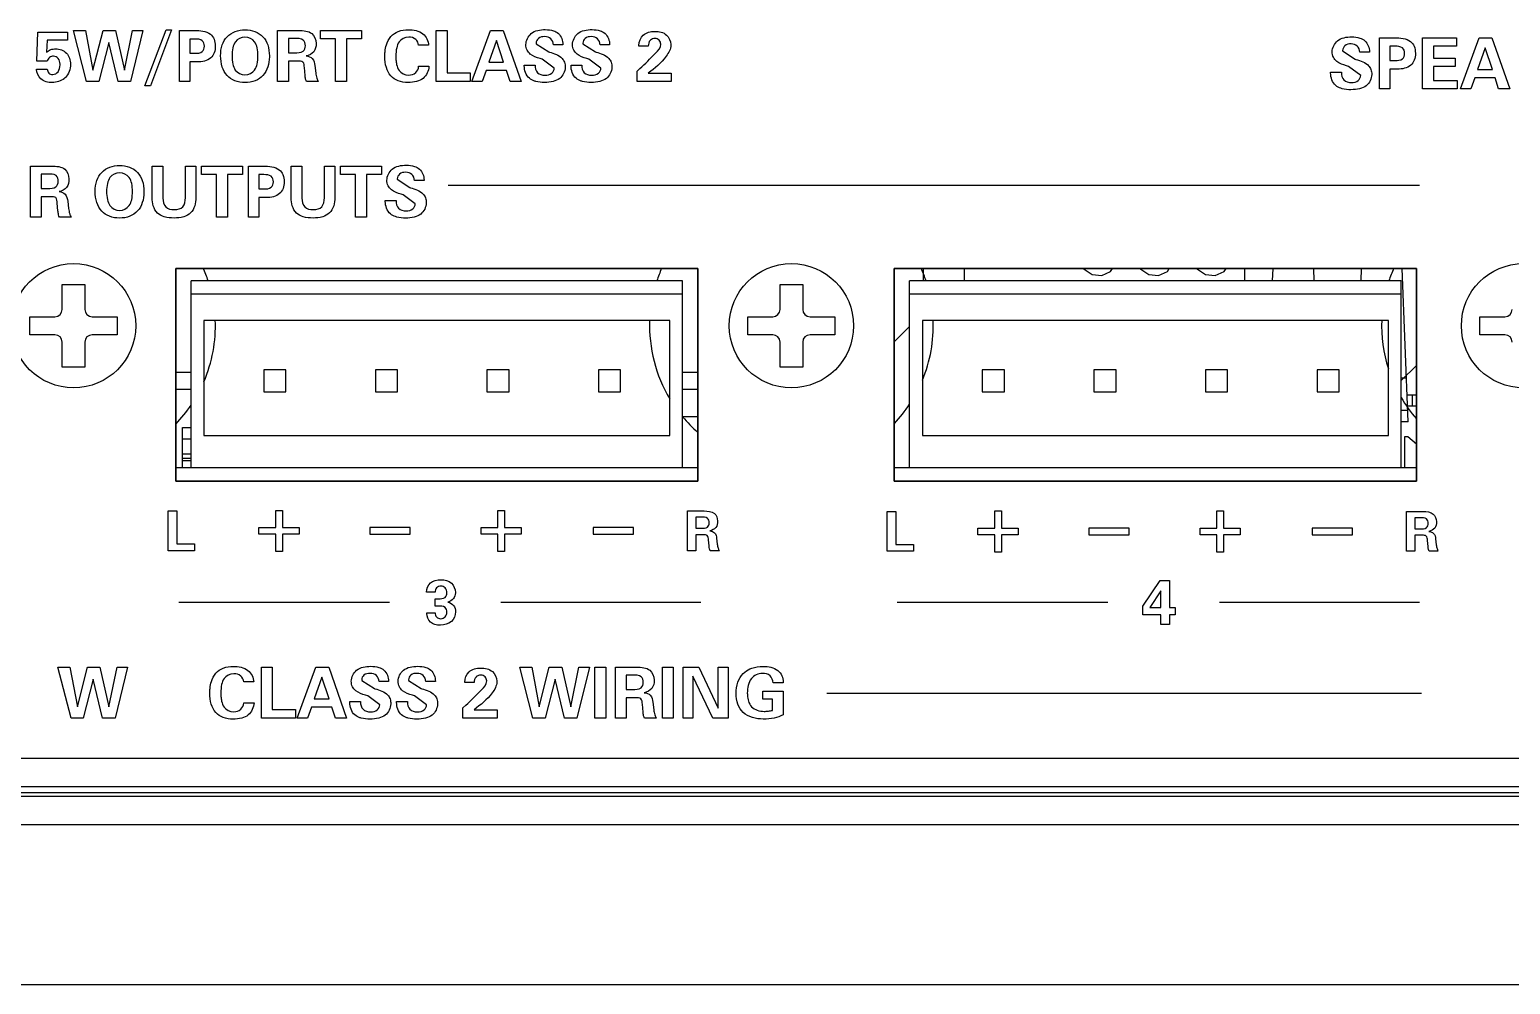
# Model space of a CAD drawing. Header units: inches. Extents: x 0 to 34, y 0 to 22.
# Drawn here: x 17.378 to 19.987, y 0 to 1.682 of the extents above; entities that cross this region are included whole.
import ezdxf

# ---------------------------------------------------------------- set-up
doc = ezdxf.new("R2010")
doc.units = ezdxf.units.IN
doc.header["$LTSCALE"] = 1.87
doc.header["$MEASUREMENT"] = 0
doc.layers.get('0').update_dxf_attribs({"linetype": 'CONTINUOUS'})
doc.layers.add('03___PRT_ALL_CURVES', color=7, linetype='CONTINUOUS')
doc.layers.add('3_ALL_AXES', color=7, linetype='CONTINUOUS')

msp = doc.modelspace()

# ---------------------------------------------------------------- linework, layer by layer
at = {"color": 5}
for p, q in [((17.3901, 1.6267), (17.3921, 1.6779)), ((17.3921, 1.6779), (17.4442, 1.6779)), ((17.4442, 1.6779), (17.4442, 1.6638)), ((17.4549, 1.6808), (17.4761, 1.6808)), ((17.478, 1.5908), (17.4549, 1.6808)), ((17.4761, 1.6808), (17.4891, 1.6108)), ((17.4891, 1.6108), (17.5069, 1.6808)), ((17.5069, 1.6808), (17.5287, 1.6808)), ((17.5287, 1.6808), (17.5445, 1.6108)), ((17.5445, 1.6108), (17.5587, 1.6808)), ((17.5773, 1.6808), (17.5552, 1.5908)), ((17.5587, 1.6808), (17.5773, 1.6808)), ((17.5807, 1.5831), (17.6181, 1.6821)), ((17.6277, 1.6821), (17.5905, 1.5831)), ((17.6181, 1.6821), (17.6277, 1.6821)), ((17.6416, 1.6808), (17.6683, 1.6808)), ((17.6416, 1.5908), (17.6416, 1.6808)), ((17.8145, 1.6808), (17.8519, 1.6808)), ((17.8145, 1.5908), (17.8145, 1.6808)), ((17.8898, 1.6808), (17.9621, 1.6808)), ((17.8898, 1.6661), (17.8898, 1.6808)), ((17.9621, 1.6808), (17.9621, 1.6661)), ((18.0941, 1.6808), (18.1132, 1.6808)), ((18.0941, 1.5908), (18.0941, 1.6808)), ((18.1132, 1.6808), (18.1132, 1.606)), ((18.1568, 1.5908), (18.1895, 1.6808)), ((18.1895, 1.6808), (18.2122, 1.6808)), ((18.2122, 1.6808), (18.2436, 1.5908)), ((17.4086, 1.6638), (17.4074, 1.6425)), ((17.4442, 1.6638), (17.4086, 1.6638)), ((17.5171, 1.6597), (17.4994, 1.5908)), ((17.5333, 1.5908), (17.5171, 1.6597)), ((17.669, 1.6658), (17.6598, 1.6658)), ((17.6598, 1.6658), (17.6598, 1.6406)), ((17.8447, 1.6669), (17.8334, 1.6669)), ((17.8334, 1.6669), (17.8334, 1.6417)), ((17.9163, 1.6661), (17.8898, 1.6661)), ((17.9163, 1.5908), (17.9163, 1.6661)), ((17.9621, 1.6661), (17.9356, 1.6661)), ((17.9356, 1.6661), (17.9356, 1.5908)), ((18.0806, 1.6548), (18.0629, 1.6548)), ((18.2005, 1.663), (18.1868, 1.6249)), ((18.2128, 1.6249), (18.2005, 1.663)), ((18.2703, 1.6576), (18.2924, 1.6431)), ((18.3173, 1.6556), (18.3006, 1.6556)), ((18.3173, 1.6561), (18.3173, 1.6556)), ((18.3525, 1.6576), (18.3747, 1.6431)), ((18.3996, 1.6556), (18.3829, 1.6556)), ((18.3996, 1.6561), (18.3996, 1.6556)), ((18.4511, 1.6535), (18.4511, 1.6545)), ((18.4677, 1.6535), (18.4511, 1.6535)), ((19.6912, 1.6448), (19.7134, 1.6304)), ((19.7561, 1.668), (19.7829, 1.668)), ((19.7561, 1.578), (19.7561, 1.668)), ((19.7836, 1.653), (19.7744, 1.653)), ((19.7744, 1.653), (19.7744, 1.6279)), ((19.8319, 1.668), (19.8918, 1.668)), ((19.8319, 1.578), (19.8319, 1.668)), ((19.8918, 1.6531), (19.8515, 1.6531)), ((19.8515, 1.6531), (19.8515, 1.6319)), ((19.8918, 1.668), (19.8918, 1.6531)), ((19.8988, 1.578), (19.9315, 1.668)), ((19.9426, 1.6503), (19.9289, 1.6121)), ((19.9315, 1.668), (19.9543, 1.668)), ((19.955, 1.6121), (19.9426, 1.6503)), ((19.9543, 1.668), (19.9858, 1.578)), ((17.4084, 1.6267), (17.3901, 1.6267)), ((17.6598, 1.6406), (17.669, 1.6406)), ((17.6732, 1.6255), (17.6598, 1.6255)), ((17.6598, 1.6255), (17.6598, 1.5908)), ((17.8334, 1.6417), (17.8447, 1.6417)), ((17.85, 1.627), (17.8334, 1.627)), ((17.8334, 1.627), (17.8334, 1.5908)), ((17.8801, 1.6189), (17.8817, 1.6059)), ((18.1868, 1.6249), (18.2128, 1.6249)), ((18.2492, 1.62), (18.2681, 1.62)), ((18.2492, 1.6188), (18.2492, 1.62)), ((18.2808, 1.6301), (18.2769, 1.6314)), ((18.3019, 1.6144), (18.2808, 1.6301)), ((18.2924, 1.6431), (18.2936, 1.6428)), ((18.3315, 1.62), (18.3503, 1.62)), ((18.3315, 1.6188), (18.3315, 1.62)), ((18.3631, 1.6301), (18.3592, 1.6314)), ((18.3842, 1.6144), (18.3631, 1.6301)), ((18.3747, 1.6431), (18.3758, 1.6428)), ((19.7018, 1.6173), (19.6979, 1.6186)), ((19.7134, 1.6304), (19.7146, 1.63)), ((19.7384, 1.6429), (19.7216, 1.6429)), ((19.7384, 1.6433), (19.7384, 1.6429)), ((19.7744, 1.6279), (19.7836, 1.6279)), ((19.8515, 1.6319), (19.8893, 1.6319)), ((19.8893, 1.6319), (19.8893, 1.6172)), ((17.3898, 1.6126), (17.4087, 1.6126)), ((17.3898, 1.6124), (17.3898, 1.6126)), ((17.863, 1.6017), (17.8617, 1.6154)), ((18.063, 1.6177), (18.0811, 1.6177)), ((18.1132, 1.606), (18.1538, 1.606)), ((18.1538, 1.606), (18.1538, 1.5908)), ((18.182, 1.6101), (18.1749, 1.5908)), ((18.2176, 1.6101), (18.182, 1.6101)), ((18.224, 1.5908), (18.2176, 1.6101)), ((18.4478, 1.609), (18.4529, 1.6137)), ((18.4478, 1.5908), (18.4478, 1.609)), ((18.4677, 1.6055), (18.508, 1.6055)), ((18.508, 1.6055), (18.508, 1.5908)), ((19.6701, 1.6072), (19.689, 1.6072)), ((19.6701, 1.606), (19.6701, 1.6072)), ((19.723, 1.6016), (19.7018, 1.6173)), ((19.7878, 1.6127), (19.7744, 1.6127)), ((19.7744, 1.6127), (19.7744, 1.578)), ((19.8893, 1.6172), (19.8515, 1.6172)), ((19.8515, 1.6172), (19.8515, 1.593)), ((19.8515, 1.593), (19.8932, 1.593)), ((19.8932, 1.593), (19.8932, 1.578)), ((19.924, 1.5973), (19.917, 1.578)), ((19.9597, 1.5973), (19.924, 1.5973)), ((19.9289, 1.6121), (19.955, 1.6121)), ((19.9661, 1.578), (19.9597, 1.5973)), ((17.4994, 1.5908), (17.478, 1.5908)), ((17.5552, 1.5908), (17.5333, 1.5908)), ((17.5905, 1.5831), (17.5807, 1.5831)), ((17.6598, 1.5908), (17.6416, 1.5908)), ((17.8334, 1.5908), (17.8145, 1.5908)), ((17.8864, 1.5908), (17.8655, 1.5908)), ((17.9356, 1.5908), (17.9163, 1.5908)), ((18.1538, 1.5908), (18.0941, 1.5908)), ((18.1749, 1.5908), (18.1568, 1.5908)), ((18.2436, 1.5908), (18.224, 1.5908)), ((18.508, 1.5908), (18.4478, 1.5908)), ((19.7744, 1.578), (19.7561, 1.578)), ((19.8932, 1.578), (19.8319, 1.578)), ((19.917, 1.578), (19.8988, 1.578)), ((19.9858, 1.578), (19.9661, 1.578)), ((17.379, 1.4418), (17.4164, 1.4418)), ((17.379, 1.3518), (17.379, 1.4418)), ((17.5933, 1.4418), (17.6125, 1.4418)), ((17.5933, 1.3864), (17.5933, 1.4418)), ((17.6125, 1.4418), (17.6125, 1.3851)), ((17.6521, 1.4418), (17.6706, 1.4418)), ((17.6521, 1.3859), (17.6521, 1.4418)), ((17.6706, 1.4418), (17.6706, 1.3864)), ((17.6805, 1.4418), (17.7528, 1.4418)), ((17.6805, 1.4272), (17.6805, 1.4418)), ((17.7528, 1.4418), (17.7528, 1.4272)), ((17.763, 1.4418), (17.7896, 1.4418)), ((17.763, 1.3518), (17.763, 1.4418)), ((17.8382, 1.4418), (17.8574, 1.4418)), ((17.8382, 1.3864), (17.8382, 1.4418)), ((17.8574, 1.4418), (17.8574, 1.3851)), ((17.897, 1.4418), (17.9155, 1.4418)), ((17.897, 1.3859), (17.897, 1.4418)), ((17.9155, 1.4418), (17.9155, 1.3864)), ((17.9254, 1.4418), (17.9977, 1.4418)), ((17.9254, 1.4272), (17.9254, 1.4418)), ((17.9977, 1.4418), (17.9977, 1.4272)), ((17.4092, 1.4279), (17.3979, 1.4279)), ((17.3979, 1.4279), (17.3979, 1.4027)), ((17.707, 1.4272), (17.6805, 1.4272)), ((17.707, 1.3518), (17.707, 1.4272)), ((17.7528, 1.4272), (17.7263, 1.4272)), ((17.7263, 1.4272), (17.7263, 1.3518)), ((17.7904, 1.4268), (17.7812, 1.4268)), ((17.7812, 1.4268), (17.7812, 1.4017)), ((17.9519, 1.4272), (17.9254, 1.4272)), ((17.9519, 1.3518), (17.9519, 1.4272)), ((17.9977, 1.4272), (17.9712, 1.4272)), ((17.9712, 1.4272), (17.9712, 1.3518)), ((18.0254, 1.4186), (18.0476, 1.4042)), ((18.0725, 1.4167), (18.0557, 1.4167)), ((18.0725, 1.4171), (18.0725, 1.4167)), ((17.3979, 1.4027), (17.4092, 1.4027)), ((17.4145, 1.388), (17.3979, 1.388)), ((17.3979, 1.388), (17.3979, 1.3518)), ((17.7812, 1.4017), (17.7904, 1.4017)), ((17.7946, 1.3865), (17.7812, 1.3865)), ((17.7812, 1.3865), (17.7812, 1.3518)), ((18.0359, 1.3911), (18.0321, 1.3924)), ((18.0571, 1.3754), (18.0359, 1.3911)), ((18.0476, 1.4042), (18.0487, 1.4038)), ((18.1153, 1.4081), (19.8265, 1.4081)), ((17.4275, 1.3628), (17.4262, 1.3764)), ((17.4446, 1.3799), (17.4462, 1.3669)), ((18.0043, 1.381), (18.0232, 1.381)), ((18.0043, 1.3798), (18.0043, 1.381)), ((17.3979, 1.3518), (17.379, 1.3518)), ((17.4509, 1.3518), (17.43, 1.3518)), ((17.7263, 1.3518), (17.707, 1.3518)), ((17.7812, 1.3518), (17.763, 1.3518)), ((17.9712, 1.3518), (17.9519, 1.3518)), ((18.9012, 1.1325), (18.9282, 1.1594)), ((19.7943, 1.0639), (19.8212, 1.0908)), ((17.8112, 0.8353), (17.8232, 0.8353)), ((17.8112, 0.8051), (17.8112, 0.8353)), ((17.8232, 0.8353), (17.8232, 0.8051)), ((18.2024, 0.8353), (18.2144, 0.8353)), ((18.2024, 0.8051), (18.2024, 0.8353)), ((18.2144, 0.8353), (18.2144, 0.8051)), ((17.6218, 0.8342), (17.6367, 0.8342)), ((17.6218, 0.7642), (17.6218, 0.8342)), ((17.6367, 0.8342), (17.6367, 0.776)), ((18.537, 0.8342), (18.5661, 0.8342)), ((18.537, 0.7642), (18.537, 0.8342)), ((18.5606, 0.8234), (18.5517, 0.8234)), ((18.5517, 0.8234), (18.5517, 0.8038)), ((18.8887, 0.8331), (18.9036, 0.8331)), ((18.8887, 0.7631), (18.8887, 0.8331)), ((18.9036, 0.8331), (18.9036, 0.7749)), ((19.0781, 0.8342), (19.0901, 0.8342)), ((19.0781, 0.804), (19.0781, 0.8342)), ((19.0901, 0.8342), (19.0901, 0.804)), ((19.4693, 0.8342), (19.4813, 0.8342)), ((19.4693, 0.804), (19.4693, 0.8342)), ((19.4813, 0.8342), (19.4813, 0.804)), ((19.8039, 0.8331), (19.833, 0.8331)), ((19.8039, 0.7631), (19.8039, 0.8331)), ((19.8275, 0.8223), (19.8186, 0.8223)), ((19.8186, 0.8223), (19.8186, 0.8027)), ((17.7817, 0.8051), (17.8112, 0.8051)), ((17.7817, 0.7933), (17.7817, 0.8051)), ((17.8112, 0.7933), (17.7817, 0.7933)), ((17.8112, 0.763), (17.8112, 0.7933)), ((17.8232, 0.8051), (17.8527, 0.8051)), ((17.8527, 0.7933), (17.8232, 0.7933)), ((17.8232, 0.7933), (17.8232, 0.763)), ((17.8527, 0.8051), (17.8527, 0.7933)), ((18.0483, 0.8051), (17.9773, 0.8051)), ((17.9773, 0.8051), (17.9773, 0.7933)), ((17.9773, 0.7933), (18.0483, 0.7933)), ((18.0483, 0.7933), (18.0483, 0.8051)), ((18.1729, 0.8051), (18.2024, 0.8051)), ((18.1729, 0.7933), (18.1729, 0.8051)), ((18.2024, 0.7933), (18.1729, 0.7933)), ((18.2024, 0.763), (18.2024, 0.7933)), ((18.2144, 0.8051), (18.2439, 0.8051)), ((18.2439, 0.7933), (18.2144, 0.7933)), ((18.2144, 0.7933), (18.2144, 0.763)), ((18.2439, 0.8051), (18.2439, 0.7933)), ((18.4415, 0.8051), (18.3705, 0.8051)), ((18.3705, 0.8051), (18.3705, 0.7933)), ((18.3705, 0.7933), (18.4415, 0.7933)), ((18.4415, 0.7933), (18.4415, 0.8051)), ((18.5517, 0.8038), (18.5606, 0.8038)), ((18.5646, 0.7924), (18.5517, 0.7924)), ((18.5517, 0.7924), (18.5517, 0.7642)), ((18.5748, 0.7727), (18.5738, 0.7833)), ((18.5881, 0.786), (18.5893, 0.7759)), ((19.0486, 0.804), (19.0781, 0.804)), ((19.0486, 0.7923), (19.0486, 0.804)), ((19.0781, 0.7923), (19.0486, 0.7923)), ((19.0781, 0.7619), (19.0781, 0.7923)), ((19.0901, 0.804), (19.1196, 0.804)), ((19.1196, 0.7923), (19.0901, 0.7923)), ((19.0901, 0.7923), (19.0901, 0.7619)), ((19.1196, 0.804), (19.1196, 0.7923)), ((19.3152, 0.804), (19.2442, 0.804)), ((19.2442, 0.804), (19.2442, 0.7922)), ((19.2442, 0.7922), (19.3152, 0.7922)), ((19.3152, 0.7922), (19.3152, 0.804)), ((19.4399, 0.804), (19.4693, 0.804)), ((19.4399, 0.7923), (19.4399, 0.804)), ((19.4693, 0.7923), (19.4399, 0.7923)), ((19.4693, 0.7619), (19.4693, 0.7923)), ((19.4813, 0.804), (19.5108, 0.804)), ((19.5108, 0.7923), (19.4813, 0.7923)), ((19.4813, 0.7923), (19.4813, 0.7619)), ((19.5108, 0.804), (19.5108, 0.7923)), ((19.7084, 0.804), (19.6374, 0.804)), ((19.6374, 0.804), (19.6374, 0.7922)), ((19.6374, 0.7922), (19.7084, 0.7922)), ((19.7084, 0.7922), (19.7084, 0.804)), ((19.8186, 0.8027), (19.8275, 0.8027)), ((19.8316, 0.7913), (19.8186, 0.7913)), ((19.8186, 0.7913), (19.8186, 0.7631)), ((19.855, 0.785), (19.8562, 0.7748)), ((17.6683, 0.7642), (17.6218, 0.7642)), ((17.6367, 0.776), (17.6683, 0.776)), ((17.6683, 0.776), (17.6683, 0.7642)), ((17.8232, 0.763), (17.8112, 0.763)), ((18.2144, 0.763), (18.2024, 0.763)), ((18.5517, 0.7642), (18.537, 0.7642)), ((18.5929, 0.7642), (18.5767, 0.7642)), ((18.9352, 0.7631), (18.8887, 0.7631)), ((18.9036, 0.7749), (18.9352, 0.7749)), ((18.9352, 0.7749), (18.9352, 0.7631)), ((19.0901, 0.7619), (19.0781, 0.7619)), ((19.4813, 0.7619), (19.4693, 0.7619)), ((19.8186, 0.7631), (19.8039, 0.7631)), ((19.8417, 0.7716), (19.8407, 0.7822)), ((19.8598, 0.7631), (19.8436, 0.7631)), ((19.3392, 0.6666), (19.3696, 0.7117)), ((19.3696, 0.7117), (19.3863, 0.7117)), ((19.3863, 0.7117), (19.3863, 0.6639)), ((18.0919, 0.6911), (18.0771, 0.6911)), ((18.092, 0.6796), (18.098, 0.6796)), ((18.092, 0.6667), (18.092, 0.6796)), ((19.3708, 0.6936), (19.3512, 0.6639)), ((19.3708, 0.6639), (19.3708, 0.6936)), ((18.0115, 0.6732), (17.6404, 0.6732)), ((18.0774, 0.6549), (18.092, 0.6549)), ((18.0774, 0.6533), (18.0774, 0.6549)), ((18.0978, 0.6667), (18.092, 0.6667)), ((18.5604, 0.6732), (18.2081, 0.6732)), ((19.2776, 0.6732), (18.9065, 0.6732)), ((19.3392, 0.6511), (19.3392, 0.6666)), ((19.3512, 0.6639), (19.3708, 0.6639)), ((19.3863, 0.6639), (19.396, 0.6639)), ((19.396, 0.6639), (19.396, 0.6511)), ((19.8265, 0.6732), (19.4742, 0.6732)), ((19.3708, 0.6511), (19.3392, 0.6511)), ((19.3708, 0.6343), (19.3708, 0.6511)), ((19.3863, 0.6343), (19.3708, 0.6343)), ((19.396, 0.6511), (19.3863, 0.6511)), ((19.3863, 0.6511), (19.3863, 0.6343)), ((17.4274, 0.5589), (17.4486, 0.5589)), ((17.4505, 0.4689), (17.4274, 0.5589)), ((17.4486, 0.5589), (17.4616, 0.4889)), ((17.4616, 0.4889), (17.4795, 0.5589)), ((17.4795, 0.5589), (17.5014, 0.5589)), ((17.5014, 0.5589), (17.5172, 0.4889)), ((17.5172, 0.4889), (17.5315, 0.5589)), ((17.5502, 0.5589), (17.528, 0.4689)), ((17.5315, 0.5589), (17.5502, 0.5589)), ((17.786, 0.5589), (17.8052, 0.5589)), ((17.786, 0.4689), (17.786, 0.5589)), ((17.8052, 0.5589), (17.8052, 0.4842)), ((17.8489, 0.4689), (17.8817, 0.5589)), ((17.8817, 0.5589), (17.9045, 0.5589)), ((17.9045, 0.5589), (17.936, 0.4689)), ((18.2411, 0.5589), (18.2623, 0.5589)), ((18.2642, 0.4689), (18.2411, 0.5589)), ((18.2623, 0.5589), (18.2754, 0.4889)), ((18.2754, 0.4889), (18.2933, 0.5589)), ((18.2933, 0.5589), (18.3152, 0.5589)), ((18.3152, 0.5589), (18.331, 0.4889)), ((18.331, 0.4889), (18.3453, 0.5589)), ((18.3639, 0.5589), (18.3418, 0.4689)), ((18.3453, 0.5589), (18.3639, 0.5589)), ((18.3733, 0.5589), (18.3926, 0.5589)), ((18.3733, 0.4689), (18.3733, 0.5589)), ((18.3926, 0.5589), (18.3926, 0.4689)), ((18.4098, 0.5589), (18.4474, 0.5589)), ((18.4098, 0.4689), (18.4098, 0.5589)), ((18.4925, 0.5589), (18.5117, 0.5589)), ((18.4925, 0.4689), (18.4925, 0.5589)), ((18.5117, 0.5589), (18.5117, 0.4689)), ((18.529, 0.5589), (18.5569, 0.5589)), ((18.529, 0.4689), (18.529, 0.5589)), ((18.5569, 0.5589), (18.5909, 0.4866)), ((18.5909, 0.5589), (18.6082, 0.5589)), ((18.5909, 0.4866), (18.5909, 0.5589)), ((18.6082, 0.5589), (18.6082, 0.4689)), ((17.4897, 0.5379), (17.472, 0.4689)), ((17.506, 0.4689), (17.4897, 0.5379)), ((17.7725, 0.5329), (17.7547, 0.5329)), ((17.8927, 0.5412), (17.8791, 0.503)), ((17.9051, 0.503), (17.8927, 0.5412)), ((17.9628, 0.5357), (17.985, 0.5213)), ((18.01, 0.5338), (17.9932, 0.5338)), ((18.01, 0.5343), (18.01, 0.5338)), ((18.0453, 0.5357), (18.0675, 0.5213)), ((18.0925, 0.5338), (18.0757, 0.5338)), ((18.0925, 0.5343), (18.0925, 0.5338)), ((18.1442, 0.5317), (18.1442, 0.5326)), ((18.1609, 0.5317), (18.1442, 0.5317)), ((18.3035, 0.5379), (18.2858, 0.4689)), ((18.3198, 0.4689), (18.3035, 0.5379)), ((18.4402, 0.545), (18.4288, 0.545)), ((18.4288, 0.545), (18.4288, 0.5198)), ((18.5814, 0.4689), (18.5463, 0.5434)), ((18.5463, 0.5434), (18.5463, 0.4689)), ((18.7056, 0.5312), (18.6875, 0.5312)), ((18.7056, 0.5328), (18.7056, 0.5312)), ((17.7548, 0.4959), (17.773, 0.4959)), ((17.8791, 0.503), (17.9051, 0.503)), ((17.9416, 0.4982), (17.9606, 0.4982)), ((17.9416, 0.4969), (17.9416, 0.4982)), ((17.9733, 0.5082), (17.9694, 0.5095)), ((17.9945, 0.4925), (17.9733, 0.5082)), ((17.985, 0.5213), (17.9861, 0.5209)), ((18.0242, 0.4982), (18.0431, 0.4982)), ((18.0242, 0.4969), (18.0242, 0.4982)), ((18.0558, 0.5082), (18.052, 0.5095)), ((18.0771, 0.4925), (18.0558, 0.5082)), ((18.0675, 0.5213), (18.0687, 0.5209)), ((18.4288, 0.5198), (18.4402, 0.5198)), ((18.4455, 0.5052), (18.4288, 0.5052)), ((18.4288, 0.5052), (18.4288, 0.4689)), ((18.4757, 0.497), (18.4773, 0.484)), ((18.6694, 0.5169), (18.7054, 0.5169)), ((18.6694, 0.5026), (18.6694, 0.5169)), ((18.6866, 0.5026), (18.6694, 0.5026)), ((18.6865, 0.4829), (18.6866, 0.5026)), ((18.7054, 0.5169), (18.7054, 0.4748)), ((19.83, 0.5128), (18.7824, 0.5128)), ((17.8052, 0.4842), (17.8459, 0.4842)), ((17.8459, 0.4842), (17.8459, 0.4689)), ((17.8742, 0.4883), (17.8671, 0.4689)), ((17.9099, 0.4883), (17.8742, 0.4883)), ((17.9163, 0.4689), (17.9099, 0.4883)), ((18.1408, 0.4872), (18.146, 0.4918)), ((18.1408, 0.4689), (18.1408, 0.4872)), ((18.1609, 0.4837), (18.2013, 0.4837)), ((18.2013, 0.4837), (18.2013, 0.4689)), ((18.4585, 0.4799), (18.4573, 0.4935)), ((17.472, 0.4689), (17.4505, 0.4689)), ((17.528, 0.4689), (17.506, 0.4689)), ((17.8459, 0.4689), (17.786, 0.4689)), ((17.8671, 0.4689), (17.8489, 0.4689)), ((17.936, 0.4689), (17.9163, 0.4689)), ((18.2013, 0.4689), (18.1408, 0.4689)), ((18.2858, 0.4689), (18.2642, 0.4689)), ((18.3418, 0.4689), (18.3198, 0.4689)), ((18.3926, 0.4689), (18.3733, 0.4689)), ((18.4288, 0.4689), (18.4098, 0.4689)), ((18.482, 0.4689), (18.461, 0.4689)), ((18.5117, 0.4689), (18.4925, 0.4689)), ((18.5463, 0.4689), (18.529, 0.4689)), ((18.6082, 0.4689), (18.5814, 0.4689))]:
    msp.add_line(p, q, dxfattribs=at)
at = {"color": 8}
for p, q in [((17.6351, 1.2616), (18.5551, 1.2616)), ((17.6351, 0.8866), (17.6351, 1.2616)), ((18.5551, 1.2616), (18.5551, 0.8866)), ((18.9012, 1.2616), (19.8212, 1.2616)), ((18.9012, 0.8866), (18.9012, 1.2616)), ((18.9529, 1.2396), (18.9529, 1.2616)), ((19.0249, 1.2396), (19.0249, 1.2616)), ((19.5189, 1.2396), (19.5189, 1.2616)), ((19.5677, 1.2396), (19.5685, 1.2616)), ((19.6411, 1.2396), (19.6402, 1.2616)), ((19.7237, 1.2396), (19.7245, 1.2616)), ((19.8067, 0.9911), (19.7962, 1.2616)), ((19.8212, 1.2616), (19.8212, 0.8866)), ((17.435, 1.2333), (17.4748, 1.2333)), ((17.435, 1.1895), (17.435, 1.2333)), ((17.4748, 1.2333), (17.4748, 1.1895)), ((18.5282, 1.2396), (17.6621, 1.2396)), ((17.6621, 0.9106), (17.6621, 1.2396)), ((18.5282, 0.9106), (18.5282, 1.2396)), ((18.7, 1.2333), (18.7398, 1.2333)), ((18.7, 1.1895), (18.7, 1.2333)), ((18.7398, 1.2333), (18.7398, 1.1895)), ((19.7943, 1.2396), (18.9282, 1.2396)), ((18.9282, 0.9106), (18.9282, 1.2396)), ((19.7943, 0.9106), (19.7943, 1.2396)), ((17.6621, 1.2166), (18.5282, 1.2166)), ((18.9282, 1.2166), (19.7943, 1.2166)), ((17.3781, 1.1765), (17.422, 1.1765)), ((17.3781, 1.1446), (17.3781, 1.1765)), ((17.4878, 1.1765), (17.5316, 1.1765)), ((17.5316, 1.1765), (17.5316, 1.1446)), ((18.6431, 1.1765), (18.687, 1.1765)), ((18.6431, 1.1446), (18.6431, 1.1765)), ((18.7528, 1.1765), (18.7966, 1.1765)), ((18.7966, 1.1765), (18.7966, 1.1446)), ((19.9331, 1.1765), (19.977, 1.1765)), ((19.9331, 1.1446), (19.9331, 1.1765)), ((18.5057, 1.1701), (17.6846, 1.1701)), ((17.6846, 1.1701), (17.6846, 0.9671)), ((18.5057, 0.9671), (18.5057, 1.1701)), ((19.7718, 1.1701), (18.9507, 1.1701)), ((18.9507, 1.1701), (18.9507, 0.9671)), ((19.7718, 0.9671), (19.7718, 1.1701)), ((17.422, 1.1446), (17.3781, 1.1446)), ((17.435, 1.0878), (17.435, 1.1316)), ((17.4748, 1.1316), (17.4748, 1.0878)), ((17.5316, 1.1446), (17.4878, 1.1446)), ((18.687, 1.1446), (18.6431, 1.1446)), ((18.7, 1.0878), (18.7, 1.1316)), ((18.7398, 1.1316), (18.7398, 1.0878)), ((18.7966, 1.1446), (18.7528, 1.1446)), ((19.977, 1.1446), (19.9331, 1.1446)), ((17.4748, 1.0878), (17.435, 1.0878)), ((17.6621, 1.0784), (17.6351, 1.0784)), ((17.8292, 1.0831), (17.7902, 1.0831)), ((17.7902, 1.0831), (17.7902, 1.0441)), ((17.8292, 1.0441), (17.8292, 1.0831)), ((18.0258, 1.0831), (17.9868, 1.0831)), ((17.9868, 1.0831), (17.9868, 1.0441)), ((18.0258, 1.0441), (18.0258, 1.0831)), ((18.2224, 1.0831), (18.1834, 1.0831)), ((18.1834, 1.0831), (18.1834, 1.0441)), ((18.2224, 1.0441), (18.2224, 1.0831)), ((18.419, 1.0831), (18.38, 1.0831)), ((18.38, 1.0831), (18.38, 1.0441)), ((18.419, 1.0441), (18.419, 1.0831)), ((18.5551, 1.0784), (18.5282, 1.0784)), ((18.7398, 1.0878), (18.7, 1.0878)), ((19.0953, 1.0831), (19.0563, 1.0831)), ((19.0563, 1.0831), (19.0563, 1.0441)), ((19.0953, 1.0441), (19.0953, 1.0831)), ((19.2919, 1.0831), (19.2529, 1.0831)), ((19.2529, 1.0831), (19.2529, 1.0441)), ((19.2919, 1.0441), (19.2919, 1.0831)), ((19.4885, 1.0831), (19.4495, 1.0831)), ((19.4495, 1.0831), (19.4495, 1.0441)), ((19.4885, 1.0441), (19.4885, 1.0831)), ((19.6851, 1.0831), (19.6461, 1.0831)), ((19.6461, 1.0831), (19.6461, 1.0441)), ((19.6851, 1.0441), (19.6851, 1.0831)), ((17.6621, 1.0484), (17.6351, 1.0484)), ((17.7902, 1.0441), (17.8292, 1.0441)), ((17.9868, 1.0441), (18.0258, 1.0441)), ((18.1834, 1.0441), (18.2224, 1.0441)), ((18.38, 1.0441), (18.419, 1.0441)), ((18.5551, 1.0484), (18.5282, 1.0484)), ((19.0563, 1.0441), (19.0953, 1.0441)), ((19.2529, 1.0441), (19.2919, 1.0441)), ((19.4495, 1.0441), (19.4885, 1.0441)), ((19.6461, 1.0441), (19.6851, 1.0441)), ((19.7943, 1.0686), (19.8037, 1.0686)), ((19.8049, 1.0386), (19.8212, 1.0386)), ((19.8212, 1.0186), (19.8057, 1.0186)), ((19.8139, 1.0386), (19.8139, 1.0186)), ((18.5282, 1.0007), (18.5551, 1.0007)), ((19.7943, 1.0119), (19.8059, 1.0119)), ((17.6846, 0.9671), (18.5057, 0.9671)), ((18.9507, 0.9671), (19.7718, 0.9671)), ((19.8067, 0.9911), (19.7943, 0.9911)), ((19.8009, 0.9656), (19.8059, 0.9656)), ((19.8009, 0.9106), (19.8009, 0.9656)), ((19.8059, 0.9656), (19.8212, 0.9527)), ((17.6351, 0.9106), (18.5551, 0.9106)), ((18.9012, 0.9106), (19.8212, 0.9106)), ((18.5551, 0.8866), (17.6351, 0.8866)), ((19.8212, 0.8866), (18.9012, 0.8866)), ((7.7789, 0.3986), (23.5369, 0.3986)), ((7.7555, 0.3486), (23.5602, 0.3486)), ((17.1579, 0.3379), (22.0329, 0.3379)), ((17.1579, 0.3316), (22.0329, 0.3316)), ((9.2829, 0.2816), (22.0329, 0.2816)), ((0, 0), (34, 0))]:
    msp.add_line(p, q, dxfattribs=at)
for points in [[(19.2336, 1.2616), (19.2337, 1.2615), (19.2497, 1.2507), (19.2667, 1.2494)], [(19.2667, 1.2494), (19.2824, 1.2564), (19.2857, 1.2616)], [(19.3336, 1.2616), (19.3337, 1.2615), (19.3497, 1.2507), (19.3667, 1.2494)], [(19.3667, 1.2494), (19.3824, 1.2564), (19.3857, 1.2616)], [(19.4336, 1.2616), (19.4337, 1.2615), (19.4497, 1.2507), (19.4667, 1.2494)], [(19.4667, 1.2494), (19.4824, 1.2564), (19.4857, 1.2616)]]:
    msp.add_lwpolyline(points, dxfattribs=at)
for centre in [(17.4549, 1.1606), (18.7199, 1.1606), (20.0099, 1.1606)]:
    msp.add_circle(centre, 0.1095, dxfattribs=at)
at = {"color": 7}
for centre, start, end in [((17.4549, 1.1606), 18.4248, 24), ((18.7199, 1.1606), 156.1701, 161.5752), ((18.7199, 1.1606), 18.4248, 23.8299), ((20.0099, 1.1606), 156.1701, 161.5752), ((17.4549, 1.1606), 336.777, 2.2744), ((18.7199, 1.1606), 177.8221, 211.0355), ((18.7199, 1.1606), 337.4276, 2.2691), ((20.0099, 1.1606), 177.6, 197.7122), ((17.4549, 1.1606), 316.1474, 325.9862), ((18.7199, 1.1606), 316.5077, 326.4298), ((20.0099, 1.1606), 210.3937, 221.0051), ((18.7199, 1.1606), 219.9186, 228.7668)]:
    msp.add_arc(centre, 0.25, start, end, dxfattribs=at)
at = {"color": 8}
for centre, start, end in [((17.422, 1.1895), 270, 360), ((17.4878, 1.1895), 180, 270), ((18.687, 1.1895), 270, 360), ((18.7528, 1.1895), 180, 270), ((19.977, 1.1895), 270, 360), ((17.422, 1.1316), 0, 90), ((17.4878, 1.1316), 90, 180), ((18.687, 1.1316), 0, 90), ((18.7528, 1.1316), 90, 180), ((19.977, 1.1316), 0, 90)]:
    msp.add_arc(centre, 0.013, start, end, dxfattribs=at)
at = {"color": 5}
for points, start_tangent, end_tangent in [([(17.6683, 1.6808), (17.696, 1.6743), (17.7025, 1.6658), (17.7046, 1.6534), (17.7027, 1.6413), (17.6967, 1.6325), (17.6732, 1.6255)], (1, 0), (-1, 0)), ([(17.7141, 1.6362), (17.717, 1.6554), (17.7257, 1.6698), (17.7571, 1.6821), (17.7885, 1.6698), (17.7971, 1.6553), (17.8, 1.6362), (17.8, 1.6342)], (-0.002068, 0.999998), (-0.021136, -0.999777)), ([(17.8519, 1.6808), (17.8749, 1.6753), (17.8823, 1.6581), (17.8782, 1.6433), (17.8649, 1.6359)], (1, 0), (-0.972847, -0.231451)), ([(18.0038, 1.6435), (18.0062, 1.6554), (18.0142, 1.6701), (18.0272, 1.6792), (18.0447, 1.6823), (18.0705, 1.675), (18.0806, 1.6548)], (0.094497, 0.995525), (0.051308, -0.998683)), ([(18.2769, 1.6314), (18.2598, 1.6392), (18.254, 1.6463), (18.252, 1.656), (18.2612, 1.6753), (18.2862, 1.6824), (18.3004, 1.6804)], (-0.94972, 0.3131), (0.951686, -0.307073)), ([(18.3006, 1.6556), (18.296, 1.6663), (18.285, 1.67), (18.2742, 1.6669), (18.2702, 1.6585), (18.2703, 1.6576)], (-0.088262, 0.996097), (0.121682, -0.992569)), ([(18.3004, 1.6804), (18.3092, 1.6755), (18.3173, 1.6561)], (0.951686, -0.307073), (0, -1)), ([(18.3592, 1.6314), (18.3421, 1.6392), (18.3363, 1.6463), (18.3342, 1.656), (18.3434, 1.6753), (18.3685, 1.6824), (18.3826, 1.6804)], (-0.94972, 0.3131), (0.951686, -0.307073)), ([(18.3829, 1.6556), (18.3783, 1.6663), (18.3673, 1.67), (18.3565, 1.6669), (18.3525, 1.6585), (18.3525, 1.6576)], (-0.088262, 0.996097), (0.121682, -0.992569)), ([(18.3826, 1.6804), (18.3914, 1.6755), (18.3996, 1.6561)], (0.951686, -0.307073), (0, -1)), ([(18.4511, 1.6545), (18.4587, 1.6726), (18.4793, 1.6793), (18.4998, 1.6729), (18.5075, 1.6561), (18.5075, 1.655)], (0, 1), (-0.031565, -0.999502)), ([(17.4074, 1.6425), (17.4148, 1.6471), (17.4233, 1.6485), (17.4423, 1.6409), (17.4496, 1.6212), (17.4406, 1.5981), (17.4387, 1.5964)], (0.749068, 0.662493), (-0.777431, -0.628968)), ([(17.669, 1.6406), (17.6818, 1.6436), (17.6856, 1.6533), (17.6818, 1.6629), (17.669, 1.6658)], (1, 0), (-1, 0)), ([(17.7798, 1.6361), (17.7784, 1.6503), (17.774, 1.6607), (17.757, 1.6691), (17.7401, 1.6607), (17.7356, 1.6503), (17.7342, 1.6361)], (-0.000797, 1), (-0.001339, -0.999999)), ([(17.8447, 1.6417), (17.8594, 1.6444), (17.8634, 1.654), (17.8596, 1.664), (17.8447, 1.6669)], (1, 0), (-1, 0)), ([(18.0629, 1.6548), (18.0579, 1.6651), (18.0455, 1.669), (18.0285, 1.6606), (18.0243, 1.6502), (18.0228, 1.6357), (18.0231, 1.6292)], (-0.047392, 0.998876), (0.077505, -0.996992)), ([(18.4529, 1.6137), (18.4805, 1.6408), (18.4897, 1.6565), (18.4868, 1.6638), (18.4795, 1.6667), (18.4714, 1.6639)], (0.745494, 0.666512), (-0.731926, -0.681384)), ([(18.4714, 1.6639), (18.4709, 1.6634), (18.4677, 1.6535)], (-0.731926, -0.681384), (-0.037574, -0.999294)), ([(18.5075, 1.655), (18.4993, 1.6355), (18.4677, 1.6055)], (-0.031565, -0.999502), (-0.773417, -0.633897)), ([(19.6979, 1.6186), (19.6808, 1.6264), (19.6749, 1.6336), (19.6728, 1.6432), (19.6821, 1.6625), (19.7072, 1.6696), (19.7214, 1.6676)], (-0.950044, 0.312117), (0.952037, -0.305982)), ([(19.7216, 1.6429), (19.717, 1.6535), (19.706, 1.6572), (19.6952, 1.6541), (19.6912, 1.6458), (19.6912, 1.6448)], (-0.089096, 0.996023), (0.120845, -0.992671)), ([(19.7214, 1.6676), (19.7303, 1.6627), (19.7384, 1.6433)], (0.952037, -0.305982), (0, -1)), ([(19.7829, 1.668), (19.8108, 1.6615), (19.8172, 1.653), (19.8194, 1.6406), (19.8174, 1.6285), (19.8114, 1.6198), (19.7878, 1.6127)], (1, 0), (-1, 0)), ([(19.7836, 1.6279), (19.7965, 1.6308), (19.8003, 1.6405), (19.7965, 1.6501), (19.7836, 1.653)], (1, 0), (-1, 0)), ([(17.4311, 1.6216), (17.4279, 1.6314), (17.4197, 1.6356), (17.4128, 1.6333), (17.4084, 1.6267)], (-0.044086, 0.999028), (-0.320472, -0.947258)), ([(17.4087, 1.6126), (17.4113, 1.6058), (17.4182, 1.6033), (17.4276, 1.6079), (17.4311, 1.6204), (17.4311, 1.6216)], (0.028177, -0.999603), (-0.044086, 0.999028)), ([(17.8, 1.6342), (17.7971, 1.6166), (17.7886, 1.6017), (17.7751, 1.5924), (17.7571, 1.5892), (17.7391, 1.5923), (17.7255, 1.6017), (17.717, 1.6165), (17.7141, 1.6362)], (-0.021136, -0.999777), (-0.002068, 0.999998)), ([(17.7342, 1.6361), (17.7356, 1.6217), (17.74, 1.6112), (17.757, 1.6027), (17.774, 1.6112), (17.7784, 1.6217), (17.7798, 1.6361)], (-0.001339, -0.999999), (-0.000797, 1)), ([(17.8617, 1.6154), (17.8591, 1.6253), (17.85, 1.627)], (-0.090858, 0.995864), (-1, 0)), ([(17.8649, 1.6359), (17.8756, 1.6314), (17.8801, 1.6189)], (0.993855, -0.110694), (0.123707, -0.992319)), ([(18.0811, 1.6177), (18.0708, 1.5965), (18.0595, 1.5911), (18.0444, 1.5892), (18.0267, 1.5922), (18.0139, 1.601), (18.0061, 1.6154), (18.0035, 1.6354), (18.0038, 1.6435)], (-0.069471, -0.997584), (0.094497, 0.995525)), ([(18.0231, 1.6292), (18.0242, 1.621), (18.0285, 1.6106), (18.0456, 1.6024), (18.0578, 1.6066), (18.063, 1.6177)], (0.077505, -0.996992), (0.071007, 0.997476)), ([(18.2671, 1.5918), (18.2581, 1.5966), (18.2492, 1.6188)], (-0.947716, 0.319114), (0, 1)), ([(18.2936, 1.6428), (18.3159, 1.6315), (18.3199, 1.6248), (18.3212, 1.616), (18.3116, 1.5963), (18.3001, 1.591), (18.2849, 1.5892), (18.2693, 1.5911), (18.2671, 1.5918)], (0.949439, -0.313951), (-0.947716, 0.319114)), ([(18.2681, 1.62), (18.2725, 1.6065), (18.2858, 1.602), (18.2975, 1.6055), (18.3019, 1.6144)], (0, -1), (0.008748, 0.999962)), ([(18.3493, 1.5918), (18.3404, 1.5966), (18.3315, 1.6188)], (-0.947716, 0.319114), (0, 1)), ([(18.3758, 1.6428), (18.3982, 1.6315), (18.4022, 1.6248), (18.4035, 1.616), (18.3939, 1.5963), (18.3824, 1.591), (18.3671, 1.5892), (18.3515, 1.5911), (18.3493, 1.5918)], (0.949439, -0.313951), (-0.947716, 0.319114)), ([(18.3503, 1.62), (18.3548, 1.6065), (18.3681, 1.602), (18.3797, 1.6055), (18.3842, 1.6144)], (0, -1), (0.008748, 0.999962)), ([(19.7146, 1.63), (19.737, 1.6188), (19.741, 1.6121), (19.7424, 1.6033), (19.7327, 1.5836), (19.7212, 1.5783), (19.7059, 1.5765), (19.6902, 1.5783), (19.688, 1.579)], (0.94973, -0.313069), (-0.948115, 0.317929)), ([(17.4387, 1.5964), (17.4171, 1.5892), (17.3973, 1.5956), (17.3898, 1.6124)], (-0.777431, -0.628968), (0, 1)), ([(17.8655, 1.5908), (17.8639, 1.5951), (17.863, 1.6017)], (-0.452726, 0.89165), (-0.088385, 0.996086)), ([(17.8817, 1.6059), (17.8835, 1.5968), (17.8864, 1.5908)], (0.133228, -0.991085), (0.586737, -0.809778)), ([(19.688, 1.579), (19.679, 1.5839), (19.6701, 1.606)], (-0.948115, 0.317929), (0, 1)), ([(19.689, 1.6072), (19.6934, 1.5937), (19.7068, 1.5892), (19.7185, 1.5927), (19.723, 1.6016)], (0, -1), (0.00987, 0.999951)), ([(17.4164, 1.4418), (17.4395, 1.4363), (17.4468, 1.4192), (17.4427, 1.4043), (17.4294, 1.3969)], (1, 0), (-0.972813, -0.231592)), ([(17.4931, 1.3973), (17.4959, 1.4164), (17.5047, 1.4309), (17.5361, 1.4432), (17.5675, 1.4309), (17.5761, 1.4163), (17.579, 1.3973), (17.579, 1.3953)], (-0.002064, 0.999998), (-0.021178, -0.999776)), ([(17.7896, 1.4418), (17.8174, 1.4353), (17.8238, 1.4268), (17.826, 1.4144), (17.824, 1.4023), (17.8181, 1.3936), (17.7946, 1.3865)], (1, 0), (-1, 0)), ([(18.0321, 1.3924), (18.015, 1.4002), (18.0091, 1.4074), (18.0071, 1.417), (18.0163, 1.4363), (18.0413, 1.4434), (18.0555, 1.4414)], (-0.949767, 0.312959), (0.951702, -0.307024)), ([(18.0555, 1.4414), (18.0643, 1.4365), (18.0725, 1.4171)], (0.951702, -0.307024), (0, -1)), ([(17.4092, 1.4027), (17.4239, 1.4054), (17.4279, 1.415), (17.4241, 1.4251), (17.4092, 1.4279)], (1, 0), (-1, 0)), ([(17.5588, 1.3971), (17.5574, 1.4114), (17.553, 1.4217), (17.536, 1.4302), (17.5191, 1.4217), (17.5146, 1.4113), (17.5132, 1.3971)], (-0.000798, 1), (-0.001308, -0.999999)), ([(17.7904, 1.4017), (17.8032, 1.4046), (17.807, 1.4143), (17.8031, 1.4239), (17.7904, 1.4268)], (1, 0), (-1, 0)), ([(18.0557, 1.4167), (18.0511, 1.4273), (18.0401, 1.431), (18.0294, 1.4279), (18.0254, 1.4196), (18.0254, 1.4186)], (-0.088262, 0.996097), (0.121675, -0.99257)), ([(17.4262, 1.3764), (17.4236, 1.3863), (17.4145, 1.388)], (-0.090149, 0.995928), (-1, 0)), ([(17.4294, 1.3969), (17.4402, 1.3924), (17.4446, 1.3799)], (0.993855, -0.110694), (0.123052, -0.9924)), ([(17.579, 1.3953), (17.5761, 1.3776), (17.5676, 1.3628), (17.5541, 1.3534), (17.5361, 1.3503), (17.5181, 1.3534), (17.5045, 1.3627), (17.496, 1.3775), (17.4931, 1.3973)], (-0.021178, -0.999776), (-0.002064, 0.999998)), ([(17.5132, 1.3971), (17.5146, 1.3827), (17.519, 1.3722), (17.536, 1.3637), (17.553, 1.3722), (17.5574, 1.3827), (17.5588, 1.3971)], (-0.001308, -0.999999), (-0.000798, 1)), ([(17.6706, 1.3864), (17.6611, 1.3593), (17.649, 1.3526), (17.632, 1.3504), (17.6148, 1.3526), (17.6028, 1.3592), (17.5933, 1.3864)], (0, -1), (0, 1)), ([(17.6125, 1.3851), (17.6175, 1.3701), (17.6326, 1.3652), (17.6474, 1.3702), (17.6521, 1.3859)], (0, -1), (0, 1)), ([(17.9155, 1.3864), (17.9059, 1.3593), (17.8939, 1.3526), (17.8769, 1.3504), (17.8597, 1.3526), (17.8477, 1.3592), (17.8382, 1.3864)], (0, -1), (0, 1)), ([(17.8574, 1.3851), (17.8623, 1.3701), (17.8775, 1.3652), (17.8922, 1.3702), (17.897, 1.3859)], (0, -1), (0, 1)), ([(18.0487, 1.4038), (18.071, 1.3926), (18.075, 1.3859), (18.0764, 1.3771), (18.0668, 1.3574), (18.0553, 1.3521), (18.04, 1.3503), (18.0244, 1.3521), (18.0222, 1.3528)], (0.949407, -0.31405), (-0.947739, 0.319048)), ([(17.43, 1.3518), (17.4285, 1.3561), (17.4275, 1.3628)], (-0.452726, 0.89165), (-0.088385, 0.996086)), ([(17.4462, 1.3669), (17.4481, 1.3578), (17.4509, 1.3518)], (0.132164, -0.991228), (0.586737, -0.809778)), ([(18.0222, 1.3528), (18.0133, 1.3577), (18.0043, 1.3798)], (-0.947739, 0.319048), (0, 1)), ([(18.0232, 1.381), (18.0276, 1.3675), (18.041, 1.363), (18.0526, 1.3665), (18.0571, 1.3754)], (0, -1), (0.008748, 0.999962)), ([(18.5606, 0.8038), (18.572, 0.8059), (18.575, 0.8133), (18.5721, 0.8212), (18.5606, 0.8234)], (1, 0), (-1, 0)), ([(18.5661, 0.8342), (18.5841, 0.8299), (18.5898, 0.8166), (18.5866, 0.805), (18.5762, 0.7992)], (1, 0), (-0.972468, -0.233037)), ([(19.8275, 0.8027), (19.8389, 0.8048), (19.842, 0.8123), (19.839, 0.8201), (19.8275, 0.8223)], (1, 0), (-1, 0)), ([(19.833, 0.8331), (19.851, 0.8288), (19.8567, 0.8155), (19.8535, 0.804), (19.8431, 0.7982)], (1, 0), (-0.972468, -0.233037)), ([(18.5738, 0.7833), (18.5717, 0.791), (18.5646, 0.7924)], (-0.091117, 0.99584), (-1, 0)), ([(18.5762, 0.7992), (18.5846, 0.7957), (18.5881, 0.786)], (0.993983, -0.109533), (0.123088, -0.992396)), ([(19.8407, 0.7822), (19.8386, 0.79), (19.8316, 0.7913)], (-0.091117, 0.99584), (-1, 0)), ([(19.8431, 0.7982), (19.8515, 0.7947), (19.855, 0.785)], (0.993983, -0.109533), (0.123088, -0.992396)), ([(18.5767, 0.7642), (18.5755, 0.7675), (18.5748, 0.7727)], (-0.454298, 0.89085), (-0.09021, 0.995923)), ([(18.5893, 0.7759), (18.5907, 0.7689), (18.5929, 0.7642)], (0.132255, -0.991216), (0.585396, -0.810748)), ([(19.8436, 0.7631), (19.8424, 0.7665), (19.8417, 0.7716)], (-0.454298, 0.89085), (-0.09021, 0.995923)), ([(19.8562, 0.7748), (19.8577, 0.7678), (19.8598, 0.7631)], (0.132255, -0.991216), (0.585396, -0.810748)), ([(18.0771, 0.6911), (18.0838, 0.7073), (18.1023, 0.713), (18.1208, 0.707), (18.1277, 0.6907), (18.1277, 0.6899)], (0.010716, 0.999943), (-0.022625, -0.999744)), ([(18.1021, 0.7017), (18.0947, 0.6988), (18.0919, 0.6911)], (-1, 0.000038), (-0.022244, -0.999753)), ([(18.098, 0.6796), (18.1095, 0.682), (18.1127, 0.6902), (18.1099, 0.6986), (18.1021, 0.7017)], (1, 0), (-1, 0.000038)), ([(18.1277, 0.6899), (18.1244, 0.6797), (18.1144, 0.6736)], (-0.022625, -0.999744), (-0.964309, -0.264779)), ([(18.0918, 0.6342), (18.0838, 0.6385), (18.0774, 0.6533)], (-0.9612, 0.275854), (0, 1)), ([(18.1144, 0.6736), (18.1247, 0.6675), (18.1282, 0.6562), (18.1207, 0.6395), (18.1013, 0.633), (18.0918, 0.6342)], (0.970143, -0.242536), (-0.9612, 0.275854)), ([(18.092, 0.6549), (18.0948, 0.6473), (18.102, 0.6444), (18.1099, 0.6476), (18.1127, 0.656)], (0.022026, -0.999757), (-0.023504, 0.999724)), ([(18.1127, 0.656), (18.1095, 0.6642), (18.0978, 0.6667)], (-0.023504, 0.999724), (-1, 0)), ([(17.6954, 0.5216), (17.6978, 0.5335), (17.7058, 0.5483), (17.7188, 0.5574), (17.7365, 0.5604), (17.7623, 0.5531), (17.7725, 0.5329)], (0.094807, 0.995496), (0.051308, -0.998683)), ([(17.9694, 0.5095), (17.9523, 0.5173), (17.9464, 0.5245), (17.9444, 0.5342), (17.9536, 0.5534), (17.9787, 0.5605), (17.993, 0.5586)], (-0.950044, 0.312117), (0.952037, -0.305982)), ([(17.9932, 0.5338), (17.9886, 0.5444), (17.9775, 0.5481), (17.9667, 0.545), (17.9627, 0.5367), (17.9628, 0.5357)], (-0.089096, 0.996023), (0.120845, -0.992671)), ([(17.993, 0.5586), (18.0018, 0.5536), (18.01, 0.5343)], (0.952037, -0.305982), (0, -1)), ([(18.052, 0.5095), (18.0348, 0.5173), (18.029, 0.5245), (18.0269, 0.5342), (18.0362, 0.5534), (18.0613, 0.5605), (18.0755, 0.5586)], (-0.950044, 0.312117), (0.952037, -0.305982)), ([(18.0757, 0.5338), (18.0711, 0.5444), (18.0601, 0.5481), (18.0493, 0.545), (18.0453, 0.5367), (18.0453, 0.5357)], (-0.089096, 0.996023), (0.120845, -0.992671)), ([(18.0755, 0.5586), (18.0843, 0.5536), (18.0925, 0.5343)], (0.952037, -0.305982), (0, -1)), ([(18.1442, 0.5326), (18.1518, 0.5507), (18.1724, 0.5574), (18.1931, 0.5511), (18.2008, 0.5343), (18.2008, 0.5331)], (0, 1), (-0.031448, -0.999505)), ([(18.4474, 0.5589), (18.4705, 0.5534), (18.4779, 0.5363), (18.4738, 0.5214), (18.4604, 0.514)], (1, 0), (-0.973014, -0.230747)), ([(18.7054, 0.4748), (18.6893, 0.4692), (18.6704, 0.4674), (18.635, 0.4792), (18.6256, 0.4935), (18.6225, 0.5127), (18.6256, 0.5326), (18.635, 0.5477), (18.6467, 0.5559)], (-0.895276, -0.445513), (0.906231, 0.422784)), ([(18.6875, 0.5312), (18.6823, 0.5438), (18.6688, 0.5481), (18.6493, 0.5388), (18.6422, 0.5133), (18.6423, 0.509)], (-0.045602, 0.99896), (0.067725, -0.997704)), ([(18.6467, 0.5559), (18.65, 0.5572), (18.6699, 0.5604), (18.696, 0.5529), (18.7056, 0.5328)], (0.906231, 0.422784), (0, -1)), ([(17.7547, 0.5329), (17.7497, 0.5433), (17.7372, 0.5472), (17.7202, 0.5388), (17.7159, 0.5284), (17.7145, 0.5139), (17.7147, 0.5073)], (-0.047392, 0.998876), (0.077767, -0.996972)), ([(18.146, 0.4918), (18.1737, 0.519), (18.183, 0.5346), (18.1801, 0.542), (18.1727, 0.5449), (18.1646, 0.542)], (0.746606, 0.665266), (-0.732692, -0.680561)), ([(18.1646, 0.542), (18.1641, 0.5416), (18.1609, 0.5317)], (-0.732692, -0.680561), (-0.038467, -0.99926)), ([(18.2008, 0.5331), (18.1926, 0.5136), (18.1609, 0.4837)], (-0.031448, -0.999505), (-0.774513, -0.632558)), ([(18.4402, 0.5198), (18.4549, 0.5226), (18.4589, 0.5321), (18.4551, 0.5422), (18.4402, 0.545)], (1, 0), (-1, 0)), ([(17.773, 0.4959), (17.7626, 0.4747), (17.7512, 0.4692), (17.7361, 0.4674), (17.7184, 0.4703), (17.7055, 0.4791), (17.6977, 0.4936), (17.6951, 0.5135), (17.6954, 0.5216)], (-0.069471, -0.997584), (0.094807, 0.995496)), ([(17.7147, 0.5073), (17.7159, 0.4991), (17.7201, 0.4887), (17.7373, 0.4805), (17.7496, 0.4847), (17.7548, 0.4959)], (0.077767, -0.996972), (0.071007, 0.997476)), ([(17.9596, 0.4699), (17.9506, 0.4748), (17.9416, 0.4969)], (-0.948115, 0.317929), (0, 1)), ([(17.9861, 0.5209), (18.0086, 0.5097), (18.0126, 0.503), (18.0139, 0.4942), (18.0043, 0.4745), (17.9927, 0.4692), (17.9774, 0.4674), (17.9618, 0.4692), (17.9596, 0.4699)], (0.94973, -0.313069), (-0.948115, 0.317929)), ([(17.9606, 0.4982), (17.965, 0.4847), (17.9784, 0.4801), (17.9901, 0.4837), (17.9945, 0.4925)], (0, -1), (0.00987, 0.999951)), ([(18.0421, 0.4699), (18.0331, 0.4748), (18.0242, 0.4969)], (-0.948115, 0.317929), (0, 1)), ([(18.0687, 0.5209), (18.0911, 0.5097), (18.0951, 0.503), (18.0964, 0.4942), (18.0868, 0.4745), (18.0753, 0.4692), (18.0599, 0.4674), (18.0443, 0.4692), (18.0421, 0.4699)], (0.94973, -0.313069), (-0.948115, 0.317929)), ([(18.0431, 0.4982), (18.0475, 0.4847), (18.0609, 0.4801), (18.0726, 0.4837), (18.0771, 0.4925)], (0, -1), (0.00987, 0.999951)), ([(18.4573, 0.4935), (18.4546, 0.5034), (18.4455, 0.5052)], (-0.090858, 0.995864), (-1, 0)), ([(18.4604, 0.514), (18.4712, 0.5095), (18.4757, 0.497)], (0.993893, -0.110344), (0.123707, -0.992319)), ([(18.6423, 0.509), (18.6441, 0.4993), (18.6497, 0.4892), (18.6718, 0.4811), (18.6793, 0.4815), (18.6865, 0.4829)], (0.067725, -0.997704), (0.968893, 0.24748)), ([(18.461, 0.4689), (18.4595, 0.4732), (18.4585, 0.4799)], (-0.454917, 0.890534), (-0.088385, 0.996086)), ([(18.4773, 0.484), (18.4792, 0.4749), (18.482, 0.4689)], (0.133228, -0.991085), (0.588052, -0.808823))]:
    msp.add_spline(points, degree=3, dxfattribs=dict(at, start_tangent=start_tangent, end_tangent=end_tangent))
at = {"layer": '03___PRT_ALL_CURVES', "color": 8}
for p, q in [((18.5551, 1.2616), (17.6351, 1.2616)), ((17.6351, 1.2616), (17.6351, 0.8866)), ((18.5551, 0.8866), (18.5551, 1.2616)), ((19.8212, 1.2616), (18.9012, 1.2616)), ((18.9012, 1.2616), (18.9012, 0.8866)), ((19.8212, 0.8866), (19.8212, 1.2616)), ((17.6351, 0.8866), (18.5551, 0.8866)), ((18.9012, 0.8866), (19.8212, 0.8866))]:
    msp.add_line(p, q, dxfattribs=at)
at = {"layer": '3_ALL_AXES', "color": 8}
for p, q in [((17.647, 0.9814), (17.6621, 0.9814)), ((17.647, 0.9106), (17.647, 0.9814)), ((17.647, 0.9614), (17.6621, 0.9614)), ((17.647, 0.9351), (17.6621, 0.9351)), ((17.647, 0.9275), (17.6621, 0.9275)), ((17.647, 0.923), (17.6621, 0.923))]:
    msp.add_line(p, q, dxfattribs=at)

doc.saveas('drawing.dxf')
